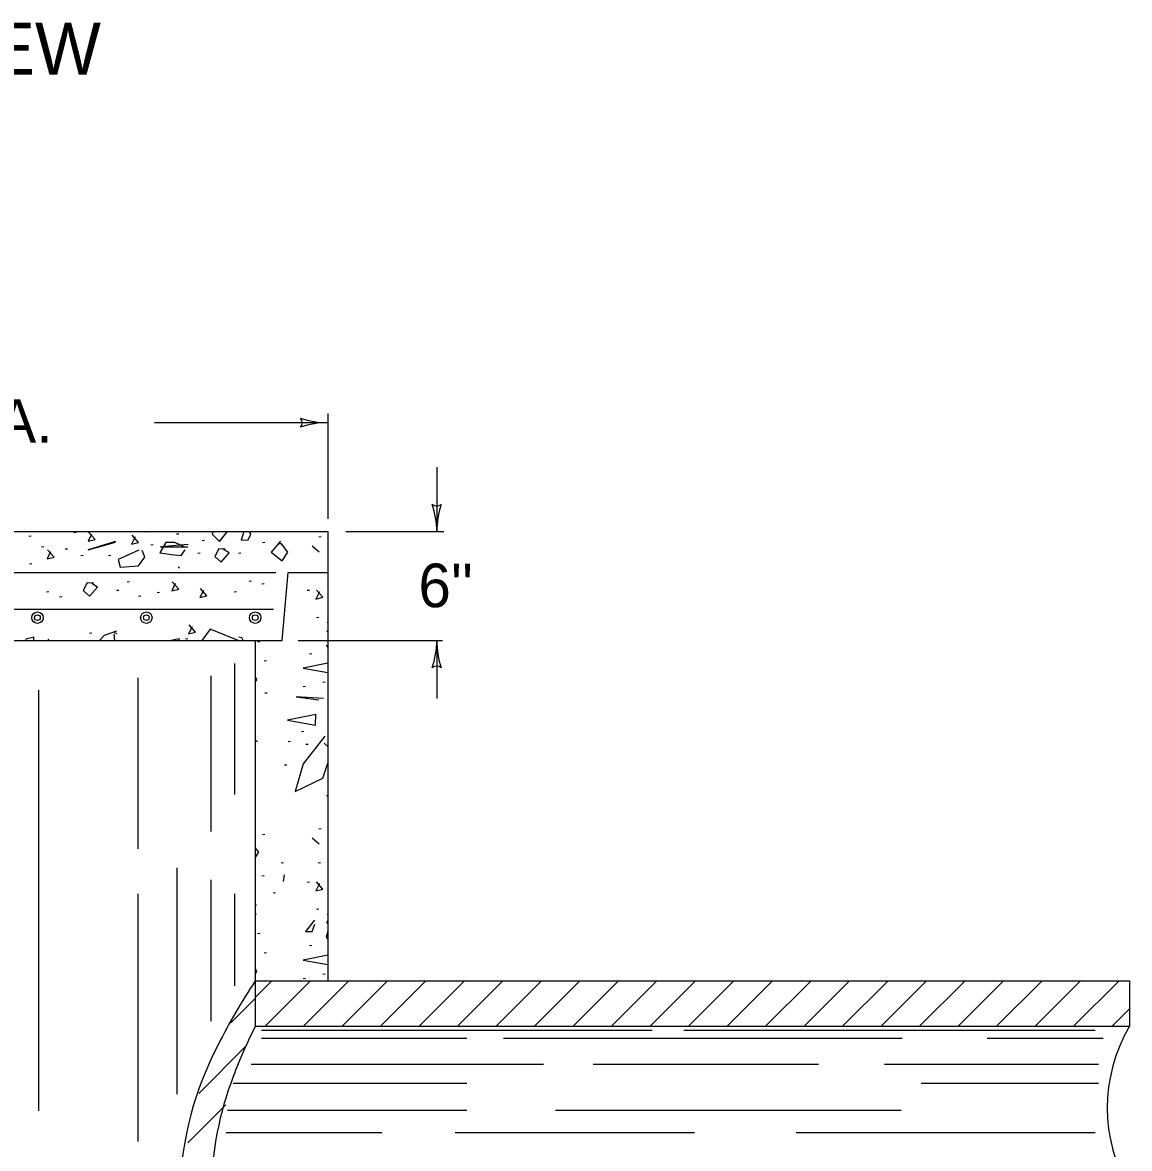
# Model space of a CAD drawing. Extents: x 997.6 to 1037, y 998.9 to 1022.6.
# Drawn here: x 1012.94 to 1018.03, y 1004.93 to 1010.1 of the extents above; entities that cross this region are included whole.
import ezdxf

# ---------------------------------------------------------------- set-up
doc = ezdxf.new("R2010")
doc.units = 0
doc.layers.add('Level 1', color=7, linetype='Continuous')
doc.layers.add('Level 15', color=7, linetype='Continuous')

msp = doc.modelspace()

# ---------------------------------------------------------------- linework, layer by layer
at = {"layer": 'Level 1'}
for p, q in [((1014.3456, 1008.3063), (1014.3456, 1007.823)), ((1013.5494, 1008.2644), (1014.3456, 1008.2644)), ((1014.8456, 1008.0598), (1014.8456, 1007.7644)), ((1010.6789, 1007.7644), (1014.3456, 1007.7644)), ((1014.3456, 1007.7644), (1014.3456, 1005.7019)), ((1014.4284, 1007.7644), (1014.8778, 1007.7644)), ((1010.9098, 1007.5769), (1014.1061, 1007.5769)), ((1014.1359, 1007.2644), (1014.1633, 1007.5769)), ((1014.1633, 1007.5769), (1014.3456, 1007.5769)), ((1014.0956, 1007.4062), (1011.8286, 1007.4062)), ((1010.8886, 1007.2644), (1014.1359, 1007.2644)), ((1014.0123, 1007.2644), (1014.0123, 1005.4936)), ((1014.2097, 1007.2644), (1014.8724, 1007.2644)), ((1014.8456, 1007.2644), (1014.8456, 1006.9983)), ((1014.0123, 1005.7019), (1018.0262, 1005.7019)), ((1014.0123, 1005.6252), (1014.089, 1005.7019)), ((1014.0575, 1005.4936), (1014.2658, 1005.7019)), ((1014.2343, 1005.4936), (1014.4427, 1005.7019)), ((1014.411, 1005.4936), (1014.6193, 1005.7019)), ((1014.5878, 1005.4936), (1014.7962, 1005.7019)), ((1014.7647, 1005.4936), (1014.973, 1005.7019)), ((1014.9413, 1005.4936), (1015.1497, 1005.7019)), ((1015.1182, 1005.4936), (1015.3265, 1005.7019)), ((1015.295, 1005.4936), (1015.5033, 1005.7019)), ((1015.4717, 1005.4936), (1015.68, 1005.7019)), ((1015.6485, 1005.4936), (1015.8568, 1005.7019)), ((1015.8253, 1005.4936), (1016.0337, 1005.7019)), ((1016.002, 1005.4936), (1016.2103, 1005.7019)), ((1016.1788, 1005.4936), (1016.3872, 1005.7019)), ((1016.3557, 1005.4936), (1016.564, 1005.7019)), ((1016.5323, 1005.4936), (1016.7407, 1005.7019)), ((1016.7092, 1005.4936), (1016.9175, 1005.7019)), ((1016.886, 1005.4936), (1017.0943, 1005.7019)), ((1017.0627, 1005.4936), (1017.271, 1005.7019)), ((1017.2395, 1005.4936), (1017.4478, 1005.7019)), ((1017.4163, 1005.4936), (1017.6247, 1005.7019)), ((1017.593, 1005.4936), (1017.8013, 1005.7019)), ((1017.7698, 1005.4936), (1017.9782, 1005.7019)), ((1018.0262, 1005.7019), (1018.0262, 1005.4936)), ((1013.9008, 1005.51), (1014.0123, 1005.6214)), ((1017.9465, 1005.4936), (1018.0262, 1005.5733)), ((1014.0123, 1005.4936), (1018.0262, 1005.4936)), ((1013.7534, 1005.1858), (1013.9741, 1005.4064)), ((1013.7035, 1004.9592), (1013.8772, 1005.1328))]:
    msp.add_line(p, q, dxfattribs=at)
for points in [[(1013.1896, 1007.7597), (1013.1789, 1007.7583)], [(1013.2608, 1007.7531), (1013.2448, 1007.7198), (1013.2768, 1007.7278), (1013.2475, 1007.7611)], [(1013.5136, 1007.763), (1013.5029, 1007.7617)], [(1013.8186, 1007.7644), (1013.8146, 1007.7533)], [(1013.8479, 1007.7186), (1013.885, 1007.7644)], [(1013.9259, 1007.763), (1013.9153, 1007.7617)], [(1013.9606, 1007.7644), (1013.9479, 1007.7253)], [(1013.9919, 1007.7533), (1013.9848, 1007.7644)], [(1012.9835, 1007.7433), (1012.9728, 1007.742)], [(1013.3705, 1007.7186), (1013.2452, 1007.6813), (1013.3705, 1007.7159)], [(1013.4604, 1007.74), (1013.4444, 1007.7067), (1013.4764, 1007.7147), (1013.4471, 1007.748)], [(1013.5431, 1007.7041), (1013.5323, 1007.7028)], [(1013.6893, 1007.6933), (1013.6426, 1007.7146), (1013.6025, 1007.7146), (1013.5745, 1007.6666), (1013.6278, 1007.6599), (1013.6719, 1007.6546), (1013.6906, 1007.6813)], [(1013.7039, 1007.7053), (1013.5772, 1007.6946), (1013.7026, 1007.6946)], [(1013.6608, 1007.7532), (1013.6502, 1007.7518)], [(1013.7787, 1007.7237), (1013.768, 1007.7223)], [(1013.8146, 1007.7533), (1013.8479, 1007.7186)], [(1013.9479, 1007.7253), (1013.9799, 1007.7266)], [(1013.9799, 1007.7266), (1013.9919, 1007.7533)], [(1014.0568, 1007.7139), (1014.0462, 1007.7126)], [(1014.1288, 1007.7205), (1014.0861, 1007.6698), (1014.1354, 1007.6298), (1014.1621, 1007.6698), (1014.1328, 1007.7085), (1014.1181, 1007.7085)], [(1014.3144, 1007.7401), (1014.3038, 1007.7388)], [(1013.0423, 1007.6943), (1013.0317, 1007.6929)], [(1013.0725, 1007.6721), (1013.0565, 1007.6388), (1013.0885, 1007.6468), (1013.0592, 1007.6801)], [(1013.1503, 1007.6844), (1013.1397, 1007.6831)], [(1013.2223, 1007.655), (1013.2117, 1007.6537)], [(1013.35, 1007.655), (1013.3393, 1007.6537)], [(1013.4782, 1007.6798), (1013.3835, 1007.6358), (1013.3928, 1007.6011), (1013.4768, 1007.6078), (1013.5048, 1007.6464), (1013.4928, 1007.6771)], [(1013.759, 1007.6648), (1013.7483, 1007.6635)], [(1013.8746, 1007.6839), (1013.8453, 1007.6853), (1013.8266, 1007.6506), (1013.8559, 1007.6239), (1013.8933, 1007.6666), (1013.8666, 1007.6826)], [(1013.9456, 1007.6648), (1013.9349, 1007.6635)], [(1014.3063, 1007.6693), (1014.273, 1007.6973)], [(1012.9868, 1007.6158), (1012.9761, 1007.6144)], [(1013.6586, 1007.6026), (1013.6639, 1007.5986)], [(1013.2697, 1007.5273), (1013.2403, 1007.5287), (1013.2217, 1007.494), (1013.251, 1007.4673), (1013.2883, 1007.51), (1013.2617, 1007.526)], [(1013.4351, 1007.5339), (1013.4244, 1007.5326)], [(1013.6448, 1007.5256), (1013.6288, 1007.4923), (1013.6608, 1007.5003), (1013.6314, 1007.5336)], [(1013.7746, 1007.4945), (1013.7586, 1007.4612), (1013.7906, 1007.4692), (1013.7613, 1007.5025)], [(1013.9947, 1007.5372), (1013.984, 1007.5358)], [(1014.0536, 1007.5241), (1014.0428, 1007.5228)], [(1014.3071, 1007.488), (1014.2911, 1007.4547), (1014.3231, 1007.4627), (1014.2938, 1007.496)], [(1013.0653, 1007.4881), (1013.0546, 1007.4868)], [(1013.1242, 1007.4652), (1013.1135, 1007.4638)], [(1013.386, 1007.4947), (1013.3753, 1007.4933)], [(1013.4874, 1007.4684), (1013.4768, 1007.4671)], [(1013.5725, 1007.4848), (1013.5618, 1007.4835)], [(1013.9259, 1007.4881), (1013.9153, 1007.4868)], [(1014.2621, 1007.4947), (1014.2514, 1007.4933)], [(1014.3046, 1007.3703), (1014.2939, 1007.3689)], [(1014.3456, 1007.3456), (1014.3428, 1007.3488)], [(1013.2616, 1007.2983), (1013.2509, 1007.2969)], [(1013.3758, 1007.3078), (1013.3185, 1007.2878)], [(1013.3684, 1007.2644), (1013.3652, 1007.2932)], [(1013.3785, 1007.2958), (1013.3665, 1007.2998)], [(1013.7222, 1007.3277), (1013.7062, 1007.2943), (1013.7383, 1007.3023), (1013.7088, 1007.3357)], [(1013.8053, 1007.3158), (1013.7678, 1007.2644)], [(1013.9333, 1007.2652), (1013.8053, 1007.3158)], [(1014.3402, 1007.3074), (1014.3456, 1007.3088)], [(1012.9584, 1007.2705), (1012.9569, 1007.2644)], [(1012.9971, 1007.2798), (1012.9584, 1007.2705)], [(1012.9962, 1007.2644), (1012.9958, 1007.2772)], [(1013.0659, 1007.2644), (1013.0609, 1007.2702)], [(1013.3185, 1007.2878), (1013.2966, 1007.2644)], [(1013.6626, 1007.2718), (1013.627, 1007.2644)], [(1013.6623, 1007.2644), (1013.6626, 1007.2731)], [(1013.7034, 1007.2721), (1013.6928, 1007.2708)], [(1013.9506, 1007.2772), (1013.9373, 1007.2798)], [(1013.9572, 1007.2644), (1013.9506, 1007.2772)], [(1014.0339, 1007.259), (1014.0233, 1007.2577)], [(1014.3383, 1007.2425), (1014.3456, 1007.2325)], [(1014.3456, 1007.2706), (1014.345, 1007.2705)], [(1014.2718, 1007.2034), (1014.2612, 1007.2021)], [(1014.0633, 1007.1707), (1014.0527, 1007.1693)], [(1014.3456, 1007.1603), (1014.2326, 1007.1371)], [(1014.2326, 1007.1371), (1014.3456, 1007.117)], [(1014.0193, 1007.0833), (1014.0123, 1007.1013)], [(1014.0123, 1007.0734), (1014.0193, 1007.0833)], [(1014.2424, 1007.0528), (1014.2318, 1007.0515)], [(1014.3341, 1007.0725), (1014.3233, 1007.0712)], [(1014.0667, 1007.0234), (1014.0559, 1007.0221)], [(1014.3263, 1006.9984), (1014.2009, 1007.0064), (1014.305, 1006.9918)], [(1014.29, 1006.9249), (1014.1606, 1006.8982), (1014.2887, 1006.8755), (1014.29, 1006.9263)], [(1014.2358, 1006.8467), (1014.2252, 1006.8453)], [(1014.3317, 1006.8251), (1014.233, 1006.6983)], [(1014.0226, 1006.7998), (1014.0159, 1006.8051)], [(1014.1737, 1006.8009), (1014.163, 1006.7996)], [(1014.2555, 1006.7878), (1014.2448, 1006.7865)], [(1014.3456, 1006.7777), (1014.329, 1006.7931)], [(1014.1573, 1006.6929), (1014.1467, 1006.6916)], [(1014.233, 1006.6983), (1014.1956, 1006.5717)], [(1014.3223, 1006.633), (1014.3456, 1006.702)], [(1014.1956, 1006.5717), (1014.3223, 1006.633)], [(1014.3456, 1006.5515), (1014.3398, 1006.5508)], [(1014.0568, 1006.3742), (1014.0462, 1006.3728)], [(1014.3144, 1006.4003), (1014.3038, 1006.399)], [(1014.0293, 1006.2922), (1014.0123, 1006.3145)], [(1014.3063, 1006.3295), (1014.273, 1006.3575)], [(1014.0123, 1006.2667), (1014.0293, 1006.2922)], [(1014.1419, 1006.2433), (1014.1313, 1006.2419)], [(1014.3112, 1006.2433), (1014.3005, 1006.2419)], [(1014.0536, 1006.1843), (1014.0428, 1006.183)], [(1014.1413, 1006.1588), (1014.1467, 1006.1895)], [(1014.2621, 1006.1549), (1014.2514, 1006.1536)], [(1014.3071, 1006.1483), (1014.2911, 1006.1149), (1014.3231, 1006.1229), (1014.2938, 1006.1563)], [(1014.1059, 1006.1058), (1014.0953, 1006.1045)], [(1014.0176, 1006.0502), (1014.0123, 1006.0495)], [(1014.0176, 1006.0077), (1014.0123, 1006.007)], [(1014.3046, 1006.0305), (1014.2939, 1006.0292)], [(1014.3456, 1006.0058), (1014.3428, 1006.009)], [(1014.2837, 1005.9801), (1014.2423, 1005.9294), (1014.2743, 1005.9294), (1014.2863, 1005.9628)], [(1014.3456, 1005.9789), (1014.3402, 1005.9677)], [(1014.3402, 1005.9677), (1014.3456, 1005.969)], [(1014.0339, 1005.9193), (1014.0233, 1005.9179)], [(1014.345, 1005.9308), (1014.3383, 1005.9028)], [(1014.3383, 1005.9028), (1014.3456, 1005.8928)], [(1014.3456, 1005.9308), (1014.345, 1005.9308)], [(1014.2718, 1005.8637), (1014.2612, 1005.8623)], [(1014.0633, 1005.8309), (1014.0527, 1005.8296)], [(1014.3456, 1005.8206), (1014.2326, 1005.7973)], [(1014.2326, 1005.7973), (1014.3456, 1005.7773)], [(1014.0193, 1005.7435), (1014.0123, 1005.7616)], [(1014.0123, 1005.7337), (1014.0193, 1005.7435)], [(1014.2424, 1005.7131), (1014.2318, 1005.7118)], [(1014.3341, 1005.7328), (1014.3233, 1005.7314)]]:
    msp.add_lwpolyline(points, dxfattribs=at)
for centre, radius in [((1013.0123, 1007.3693), 0.0264), ((1013.5123, 1007.3693), 0.0264), ((1014.0123, 1007.3693), 0.0264), ((1013.0123, 1007.3693), 0.0132), ((1013.5123, 1007.3693), 0.0132), ((1014.0123, 1007.3693), 0.0132)]:
    msp.add_circle(centre, radius, dxfattribs=at)
for centre, radius, start, end in [((1014.197, 1008.2645), 0.0312, 318.7746, 40.8913), ((1014.3456, 1008.655), 0.3906, 251.3472, 269.9939), ((1014.3456, 1007.8738), 0.3906, 90, 108.6688), ((1014.3456, 1007.8738), 0.3906, 89.9878, 90), ((1014.8456, 1007.913), 0.0312, 228.7746, 310.8913), ((1014.455, 1007.7644), 0.3906, 0, 18.6688), ((1015.2362, 1007.7644), 0.3906, 161.3472, 179.9939), ((1014.455, 1007.7644), 0.3906, 359.9878, 0), ((1014.455, 1007.2644), 0.3906, 341.3472, 359.9939), ((1015.2362, 1007.2644), 0.3906, 179.9878, 180), ((1015.2362, 1007.2644), 0.3906, 180, 198.6688), ((1014.8455, 1007.1159), 0.0312, 48.7746, 130.8913), ((1016.341, 1004.1546), 2.796, 146.3981, 153.3388), ((1016.161, 1004.4152), 2.4042, 153.3492, 159.3638), ((1018.6639, 1005.1186), 0.7399, 149.5454, 210.4546), ((1015.1972, 1004.6944), 1.5319, 152.188, 178.1618), ((1015.3001, 1004.7262), 1.4889, 158.8884, 179.3317)]:
    msp.add_arc(centre, radius, start, end, dxfattribs=at)
at = {"layer": 'Level 15'}
for p, q in [((1013.917, 1007.159), (1013.917, 1006.5573)), ((1013.4727, 1007.0928), (1013.4727, 1006.3081)), ((1013.8087, 1007.1023), (1013.8087, 1006.3872)), ((1013.0177, 1007.0361), (1013.0177, 1005.1058)), ((1013.6516, 1006.2214), (1013.6516, 1005.1816)), ((1013.8087, 1006.1651), (1013.8087, 1005.5173)), ((1013.4727, 1006.1023), (1013.4727, 1004.9649)), ((1013.917, 1006.1023), (1013.917, 1005.6798)), ((1015.8343, 1005.4749), (1014.0414, 1005.4749)), ((1014.9841, 1005.437), (1014.0414, 1005.437)), ((1016.9826, 1005.437), (1015.1519, 1005.437)), ((1017.868, 1005.4749), (1015.9806, 1005.4749)), ((1017.9059, 1005.437), (1017.3725, 1005.437)), ((1015.3361, 1005.3176), (1013.9929, 1005.3176)), ((1016.598, 1005.3176), (1015.5636, 1005.3176)), ((1017.8843, 1005.3176), (1016.9013, 1005.3176)), ((1014.9841, 1005.2312), (1013.9117, 1005.2312)), ((1017.8843, 1005.2312), (1017.0692, 1005.2312)), ((1014.9841, 1005.1067), (1013.8846, 1005.1067)), ((1016.9772, 1005.1067), (1015.3903, 1005.1067)), ((1014.5941, 1005.0038), (1013.8792, 1005.0038)), ((1016.0293, 1005.0038), (1014.9299, 1005.0038)), ((1017.868, 1005.0038), (1016.4951, 1005.0038))]:
    msp.add_line(p, q, dxfattribs=at)

# ---------------------------------------------------------------- texts
at = {"layer": 'Level 1'}
for s, height, p in [('PLAN VIEW', 0.24, (1011.5561, 1009.8612)), ("3'-8'' DIA.", 0.2, (1011.9473, 1008.1718)), ("6''", 0.2, (1014.7617, 1007.4173))]:
    msp.add_text(s, height=height, dxfattribs=at).set_placement(p)

doc.saveas('drawing.dxf')
